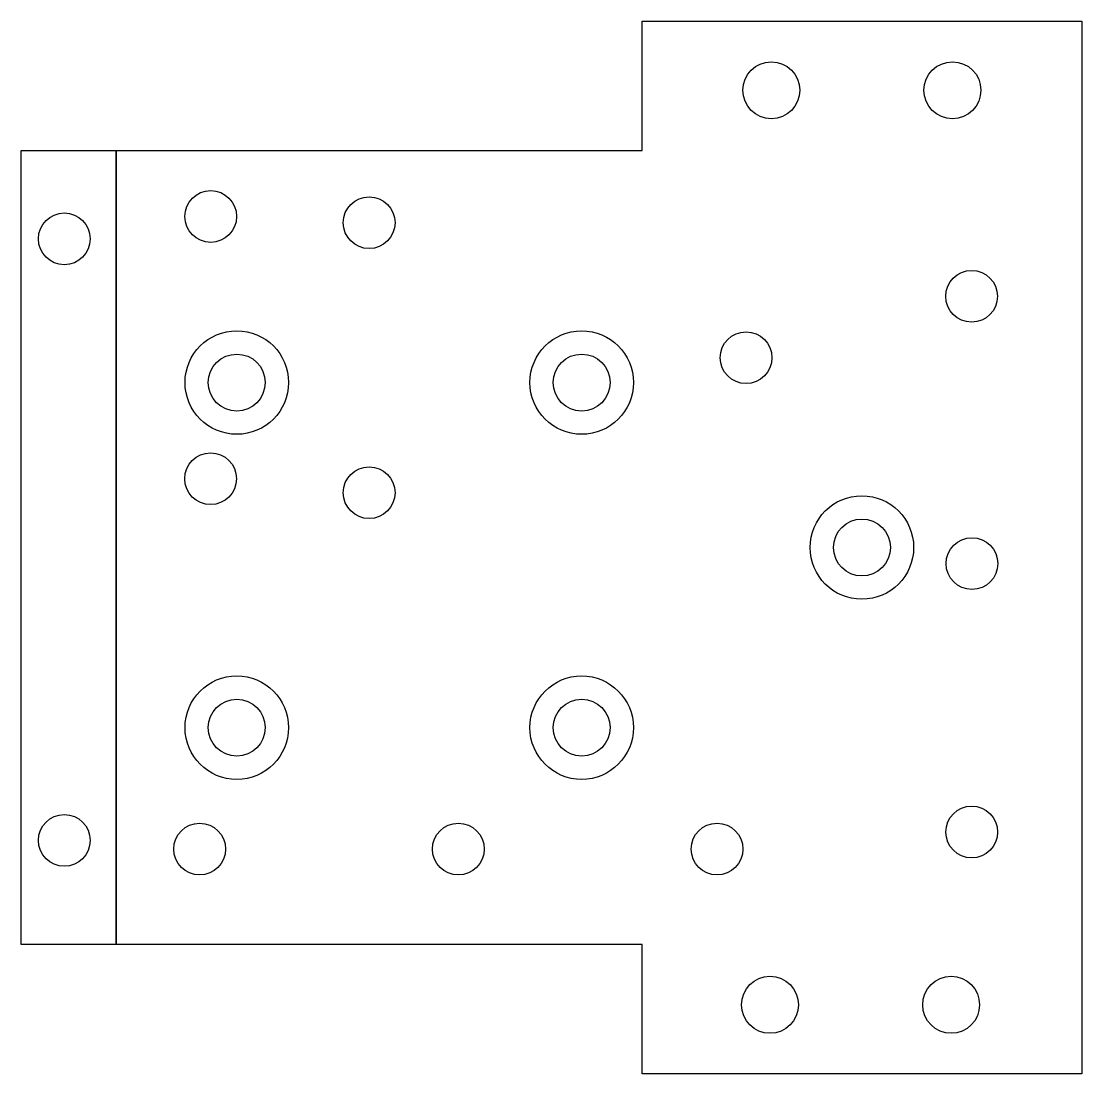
# Model space of a CAD drawing. Header units: millimetres. Extents: x -22.5 to 39, y -37.5 to 23.5.
import ezdxf

# ---------------------------------------------------------------- set-up
doc = ezdxf.new("R2010")
doc.units = ezdxf.units.MM
doc.layers.get('0').update_dxf_attribs({"linetype": 'CONTINUOUS'})

msp = doc.modelspace()

# ---------------------------------------------------------------- linework, layer by layer
for p, q in [((13.5, 16), (13.5, 23.5)), ((13.5, 23.5), (39, 23.5)), ((39, 23.5), (39, -37.5)), ((-22.5, -30), (-22.5, 16)), ((-22.5, 16), (-17, 16)), ((-17, -30), (-17, 16)), ((-17, 16), (13.5, 16)), ((-17, 16), (-17, -30)), ((-17, -30), (-22.5, -30)), ((13.5, -30), (-17, -30)), ((13.5, -37.5), (13.5, -30)), ((39, -37.5), (13.5, -37.5))]:
    msp.add_line(p, q)
for centre, radius in [((21, 19.5), 1.65), ((31.5, 19.5), 1.65), ((-11.512, 12.184), 1.5), ((-2.325, 11.824), 1.5), ((-20, 10.887), 1.5), ((32.611, 7.558), 1.5), ((-10, 2.559), 3), ((-10, 2.559), 3), ((10, 2.559), 3), ((10, 2.559), 3), ((19.535, 4), 1.5), ((-10, 2.559), 1.65), ((10, 2.559), 1.65), ((-11.519, -3.015), 1.5), ((-2.325, -3.824), 1.5), ((26.25, -7), 3), ((26.25, -7), 3), ((26.25, -7), 1.65), ((32.633, -7.931), 1.5), ((-10, -17.441), 3), ((-10, -17.441), 3), ((10, -17.441), 3), ((10, -17.441), 3), ((-10, -17.441), 1.65), ((10, -17.441), 1.65), ((32.618, -23.489), 1.5), ((-20, -23.975), 1.5), ((-12.152, -24.476), 1.5), ((2.848, -24.476), 1.5), ((17.848, -24.476), 1.5), ((20.917, -33.502), 1.65), ((31.423, -33.502), 1.65)]:
    msp.add_circle(centre, radius)

doc.saveas('drawing.dxf')
